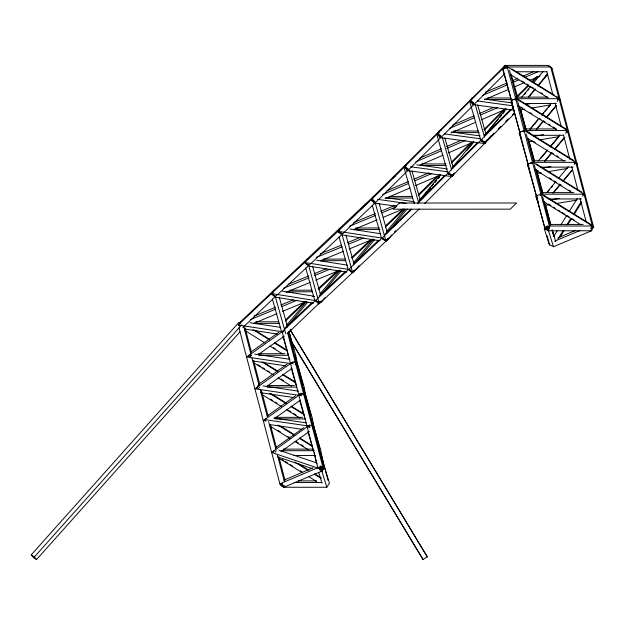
<?xml version="1.0" encoding="UTF-8"?>
<svg xmlns="http://www.w3.org/2000/svg" width="625" height="625" viewBox="0 0 625 625"><rect width="100%" height="100%" fill="white"/><g stroke="black" fill="none" stroke-linecap="round" stroke-linejoin="round"><path stroke-width="0.94" d="M273.344 292.227L273.664 290.312M567.086 132.422L567.414 130.508L559.078 98.695L505.133 65.398L504.641 68.273M281.664 483.773L281.336 485.687L283.82 487.266L326.836 487.258M320.445 471.359L324.523 468.469L322.766 466.141L324.461 467.047L321.852 471.156L283.828 487.258L284.148 485.352M546.531 226.344L546.039 229.211L548.531 230.789L591.547 230.781L592.234 228.523M545.297 226.891L544.258 228.539L549.195 244.484L553.477 246.742L548.531 230.789L549.352 226.008L507.047 65.984L505.688 68.086M548.906 229.211L546.039 229.211L544.656 227.609L511.352 100.32L516.039 98.695L567.414 130.508L592.367 226.008L591.547 230.781L553.469 246.742M406.062 165.367L406.5 163.875L505.125 65.414L507.07 66.992M438.695 133.125L439.359 130.883L441.148 130.109M373.086 197.938L373.539 196.438L406.516 163.875L404.328 167.039C350.484 221.258 293.43 272.141 238.273 324.992L239.562 326.055M471.75 99.375L472.203 97.875L470.008 101.055L404.328 167.039L408.211 170.211L504.758 73.781M324.461 467.047L329.438 483.148L326.836 487.25L321.852 471.156L322.547 468.898L321.125 466.438M240.023 323.312L240.5 321.805L373.562 196.422L371.344 199.609L375.211 202.805M273.227 291.812L273.711 290.305L271.469 293.5L274.68 296.164L271.469 293.5L273.703 290.289M507.148 66.969L504.328 66.922L502.906 70.164L511.539 100.43M516.742 100.367L517.461 98.742M249.039 354.898L247.844 357.172L291.812 363.703L293.008 361.43M258.172 385.203L256.18 388.984L300.156 395.469L301.352 393.195M452.219 176.414L453.055 174.969M485.055 143.391L486.312 141.227M520.133 131.625L519.289 133.062L528.312 165.008M529.211 169.078L527.609 164.891L528.453 163.453M527.609 164.891L538.477 203.406L535.93 196.719L536.773 195.281M553.766 236.281L557.359 230.516M560.953 224.75L566.594 215.688M569.156 211.57L577.367 198.391M557.984 238.914L563.117 230.68M566.711 224.914L570.812 218.32M573.375 214.203L581.07 201.844M560.227 236.836L564.328 230.242M567.922 224.477L571.516 218.711M574.078 214.594L581.773 202.234M506.703 68.375L507.609 66.977L550.672 66.977L552.062 68.578L593.75 227.602L591.398 228.398M274.195 450.477L272.688 452.805L319.086 468.477L319.766 469.914M319.086 468.477L320.594 466.141M557.25 101.492L559.07 98.688L560.461 100.297L559.07 98.672L550.664 66.953L548.18 65.398L505.133 65.398M320.945 470.586L322.953 467.477L322.273 466.039M258.641 388.523L259.555 387.117M275.359 452.102L276.273 450.703M515.133 100.117L516.047 98.711L559.078 98.695L557.516 99.227L559.07 98.672M565.594 133.312L567.414 130.508L568.797 132.117M250.305 356.703L251.219 355.297L246.523 356.898L279.945 484.086L281.336 485.687L283.242 485.687M523.469 131.938L524.383 130.531L567.414 130.508L565.852 131.047L567.414 130.516M531.797 163.766L532.703 162.367L575.727 162.344M540.109 195.594L541.023 194.195L584.047 194.18L585.43 195.781M574.367 164.445L575.734 162.344L524.383 130.531L519.688 132.141L524.383 130.539M582.68 196.273L584.047 194.18L582.797 193.391M590.547 228.797L592.367 226L591.117 225.211M373.539 196.445L371.344 199.609L375.234 202.781L408.211 170.211L404.328 167.039L406.508 163.891M439.367 130.898L437.188 134.055L441.086 137.211M472.195 97.891L470.008 101.047L473.898 104.219L470.008 101.047L502.922 68.586L505.125 65.414M424.695 203.5L484.992 143.133L487.172 139.977L483.75 143.414M238.273 324.992L240.5 321.797M304.797 262.414L308.008 265.086L304.797 262.422L307.031 259.211L308.828 258.484M320.414 302.102L287.445 333.531M295.883 363.992L296.969 362.508L295.305 361.758M303.25 389.289L304.336 387.805L296.969 362.508M304.219 395.766L305.312 394.273L303.648 393.531M312.578 427.531L313.664 426.047L312 425.297M452.164 167.688L473.703 141.609M453.336 166.898L454.57 165.406M456.414 163.172L457.648 161.68M466.883 150.508L473.031 143.055M484.383 135.406L505.914 109.32M486.172 133.875L495.398 122.695M496.633 121.203L498.477 118.969M499.703 117.477L501.555 115.242M502.781 113.75L504.625 111.516M453.5 174.586L454.727 173.094M487.625 139.375L485.781 141.609L491.258 135.602M419.852 199.766L440.828 174.508M420.406 199.703L427.195 191.531M428.43 190.047L430.281 187.812M432.133 185.586L433.367 184.102M435.219 181.875L436.453 180.391M438.297 178.156L439.531 176.672M521.539 97.375L530.789 86.258M533.867 82.555L543.117 71.445M524.57 94.336L525.797 92.852M527.648 90.633L528.883 89.148M528.461 96.906L535.242 88.758M537.711 85.797L547.578 73.938M529.023 96.828L535.188 89.422M538.273 85.719L547.516 74.602M529.891 129.141L538.539 118.75M541.625 115.047L551.516 103.18M530.453 129.039L537.867 120.141M542.195 114.945L544.047 112.719M545.281 111.234L547.133 109.016M548.375 107.531L550.227 105.305M536.195 129.414L542.992 121.25M546.086 117.539L555.969 105.672M536.766 129.312L543.562 121.156M546.648 117.445L556.539 105.578M424.375 195.133L427.469 191.43M428.703 189.945L430.555 187.727M431.797 186.242L433.648 184.016M434.883 182.539L436.742 180.312M438.594 178.094L439.836 176.609M538.203 160.938L547.484 149.82M549.953 146.852L559.852 134.992M540.625 158.609L547.43 150.453M550.523 146.75L558.555 137.117M544.516 161.219L551.32 153.062M554.406 149.352L564.305 137.492M545.078 161.109L551.883 152.961M555.594 148.508L564.867 137.391M546.516 192.758L555.18 182.383M558.266 178.68L568.164 166.82M547.703 191.914L549.555 189.688M551.414 187.469L552.648 185.984M552.828 193.039L559.633 184.891M562.727 181.18L572.617 169.328M553.391 192.938L560.195 184.781M563.289 181.078L572.57 169.961M386.602 231.453L405.219 209.312M386.711 233.383L407.195 209.023M387.398 240.109L391.75 234.945M286.68 325.109L306.539 301.523M286.773 327.047L307.875 301.984M319.969 293.953L339.859 270.398M288.086 333.031L291.195 329.344M321.289 294.43L341.18 270.867M353.305 262.859L373.203 239.305M325.086 297.469L320.734 302.617L319.219 301.406M355.883 261.852L374.531 239.773M354.078 271.523L359.055 265.633M240.047 331.75L36.516 559.602L33.359 557.508L31.25 554.82L238.688 322.602L240.266 323.648M36.516 559.602L34.406 556.914L241.844 324.695M265.008 421.328L264.727 419.594L265.906 418.352M273.094 451.383L309.875 424.805M520.453 131.852L519.289 133.062L521.531 138.953M483.805 129.727L503.633 109.766M484.359 130.125L505.555 108.789M452.484 167.781L477.797 142.328M451.625 161.961L470.797 142.758M451.5 163.062L472.039 142.484M484.641 135.445L510.633 109.422M513.234 107.789L417.367 203.758M491.273 135.867L494.016 133.125M498.117 129.016L500.852 126.281M505.641 121.484L508.375 118.75M512.477 114.641L513.844 113.266M484.992 143.133L481.742 140.5L484.984 143.133L514.398 113.688M418.867 201.281L444.953 175.305M517.32 96.016L528.289 85.133M531.719 81.734L537.203 76.289M517.188 97.141L528.836 85.578M532.266 82.18L537.75 76.742M545.07 76.508L547.125 74.461M418.633 194.422L437.203 176.172M418.5 195.562L439.828 174.609M352.945 216.859L355.008 214.859M361.211 208.844L368.109 202.164M373.625 196.828L388.102 182.797M392.922 178.125L394.992 176.117M395.953 216.852L399.406 213.516M422.844 190.805L432.492 181.453M385 234.148L410.594 209.336M392.758 227.328L396.891 223.32M399.648 220.648L403.094 217.305M420.328 200.609L423.773 197.266M419.187 208.992L385.977 241.18L382.094 238L411.852 209.164M394.406 231.961L395.789 230.617M285.656 319.766L304.688 301.578M285.555 320.938L305.984 301.406M374.5 203.477L341.984 234.438L338.125 231.25L340.336 228.062L338.125 231.25L341.984 234.438L341.047 232.789M242.844 327.516L274.625 297.359M385.461 225.914L403.148 209.156M385.367 227.102L404.469 209M353.141 264.195L378.656 240.148M382.094 238L385.977 241.18L387.625 238.797L385.977 241.18L352.641 272.594L348.789 269.398L381.391 238.664M308.648 265.617L341.266 235.117M285.109 327.789L312.016 302.594M282.172 331.656L314.742 301.156M275.32 296.695L307.938 266.281M318.094 288.789L337.234 270.922M351.414 257.688L369.867 240.484M352.023 258.242L372.602 239.062M318.695 289.352L339.258 270.156M319.094 295.969L345.344 271.484M348.078 270.062L315.445 300.5L319.297 303.703L352.633 272.602L353.758 271L352.633 272.602L348.789 269.398M312.5 428.32L313.773 427.234L312.805 420.789L311.164 418.891M295.805 364.781L297.078 363.695L296.109 357.172L294.477 355.273M298.961 394.398L300.234 393.312M387.406 239.359L388.688 238.273M352.805 271.836L355.375 269.688M318.188 304.008L322.039 300.789M267.094 416.047L295.586 395.789M265.953 421.078L264.727 419.594L300.344 394.273L301.57 395.766M274.906 418.25L300.234 400.242M275.461 447.828L303.945 427.562M280.898 451.719L309.383 431.445M250.414 352.422L278.93 332.227M248.039 355.977L283.688 330.727M258.219 354.648L284.367 336.133M258.742 384.242L287.25 364.016M256.375 387.797L292.008 362.508L293.227 363.992M266.555 386.453L291.891 368.469M291.562 341.977L423.031 559.531L427.281 556.844L290.266 329.688M452.75 125.094L474.18 115.82M479.539 113.5L493.82 107.32M449.406 128.492L474.406 117.68M480.656 114.969L497.625 107.633M450.914 132.969L475.914 122.156M481.266 119.836L506.266 109.023M419.898 158.086L441.344 148.828M446.703 146.516L460.992 140.344M415.664 161.875L441.57 150.688M446.93 148.375L465.688 140.273M419.844 165.195L443.07 155.164M448.43 152.852L473.438 142.055M485.609 92.141L507.055 82.977M512.422 80.688L517.781 78.391M523.141 76.102L533.867 71.516M482.25 95.539L507.266 84.844M512.633 82.555L518.891 79.875M524.25 77.586L538.547 71.477M484.625 99.641L508.758 89.32M514.117 87.031L523.953 82.828M529.312 80.539L540.039 75.953M386.953 190.711L408.43 181.555M413.797 179.266L429 172.781M382.703 194.484L408.648 183.422M414.906 180.75L431.906 173.5M385.078 198.586L410.125 187.906M415.492 185.617L440.547 174.93M283.914 480.156L313.102 467.797M319.25 468.727L321.016 467.977L320.531 466.109M320.781 469.648L322.547 468.898M558.008 237.781L575.711 230.359M554.648 241.148L580.328 230.391M353.805 222.484L375.336 213.547M380.711 211.312L395.07 205.359M349.508 226.227L375.523 215.438M381.805 212.836L396.156 206.875M353.641 229.602L376.969 219.922M383.25 217.32L402.984 209.133M253.938 316.211L275.445 307.273M280.82 305.039L293.367 299.82M250.539 319.594L275.633 309.164M281.906 306.555L297.133 300.219M253.781 323.336L277.086 313.648M282.461 311.414L305.758 301.727M320.5 253.703L341.156 245.234M347.438 242.656L360.906 237.133M316.188 257.438L342.227 246.766M348.516 244.188L363.781 237.93M320.312 260.82L343.664 251.25M349.047 249.039L373.289 239.102M288.07 284.414L308.711 275.953M314.102 273.742L326.664 268.586M283.75 288.156L308.883 277.852M314.273 275.641L330.43 269.016M286.086 292.273L310.32 282.336M315.703 280.125L339.945 270.195M507.617 66.961L502.93 68.578L511.352 100.32L516.047 98.719M287.602 332.859L303.523 393.602L299.609 394.938L303.523 393.602L304.914 395.203L324.062 467.977L320.148 469.312M271.578 452.305L273.922 451.5M318.758 467.711L322.672 466.367L324.062 467.977M279.945 484.086L282.297 483.281M282.898 485.156L281.336 485.687L280.844 483.82M532.703 162.367L528.008 163.969L532.703 162.367L584.047 194.18L582.477 194.719M544.656 227.609L549.352 226.008L592.359 226L593.75 227.602M549.172 228.141L546.039 229.211L545.547 227.336M291.273 363.164L295.188 361.836L296.57 363.43L288.5 332.586M251.219 355.32L246.523 356.898L239 327.805M525.781 104.438L531.43 103.492M519.883 110.023L524.586 109.234M531.172 108.125L549.992 104.961M534.117 136.219L543.523 134.648M529.148 141.633L532.914 141.008M539.5 139.906L559.266 136.609M542.43 168.016L550.898 166.617M537.461 173.438L541.227 172.812M548.75 171.562L567.578 168.438M550.742 199.844L559.211 198.438M545.766 205.258L549.531 204.633M556.117 203.539L576.828 200.109M323.227 259.164L345.188 259.055M320.953 260.758L345.781 260.641M355.609 228.023L379.492 227.953M354.281 229.609L380.078 229.531M289.898 290.25L311.867 290.156M287.625 291.844L312.453 291.742M312.602 296.523L314.516 296.516M516.367 71.758L546.984 71.758M515.469 97.133L547.984 97.117M524.789 103.492L556.344 103.477M524.766 128.953L556.32 128.938M527.445 132.195L529.352 132.195M533.125 135.312L563.727 135.297M533.086 160.781L565.594 160.766M540.492 167.141L573 167.125M541.398 192.617L573.906 192.602M389.812 196.43L412.758 196.438M386.562 198.008L412.375 198.016M548.805 198.969L581.312 198.961M549.727 224.43L583.18 224.422M547.203 225.742L547.695 227.609L549.609 227.609M255.789 321.805L278.75 321.797M254.453 323.383L279.328 323.375M258.281 353.719L285.039 353.727M258.859 355.297L288.484 355.305M267.578 385.547L294.328 385.547M267.195 387.117L296.82 387.125M274.977 417.344L302.688 417.344M275.555 418.922L305.18 418.922M283.344 449.125L312.016 449.125M282.008 450.703L314.5 450.703M293.609 455.484L315.594 455.484M298.406 480.898L316.562 480.898M294.203 482.477L321.922 482.477M421.852 163.914L445.781 163.984M420.508 165.477L446.344 165.555M487.539 97.93L510.508 98.016M486.188 99.492L512.031 99.594M453.766 130.938L478.648 131.055M452.406 132.5L479.211 132.625M473.766 102.656L469.992 102.625L481.07 141.555L484.844 141.586M440.93 135.664L437.164 135.633L448.234 174.578L452 174.609M408.07 168.672L404.305 168.617L414.242 203.695M451.523 132.055L480.156 135.914M444.406 133.906L480.672 138.805M416.758 164.789L447.32 168.938M410.594 166.773L447.836 171.82M484.359 99.078L512.039 102.898M477.234 100.922L512.555 105.789M514.25 110.258L472.25 104.461L471.656 101M385.711 197.68L414.383 201.727M377.633 199.359L406.305 203.406M396.508 206.258L373.57 203.023L373 199.555M262.953 385.906L298.32 391.117M260.492 392.664L293.945 397.594M273.773 418.094L306.273 422.859M264.727 419.594L308.695 426.047L309.922 427.531M269.25 424.492L301.75 429.258M254.617 354.086L289.984 359.344M253.109 360.992L285.609 365.82M250.188 322.773L280.727 327.406M239.602 325.266L283.5 331.922M244.852 329.086L277.297 334.016M350.055 229.055L380.648 233.742M341.836 234.914L380.07 240.781M316.742 260.266L347.344 265.125M309.453 266.234L346.75 272.156M282.453 291.195L314.008 296.219M276.125 297.312L313.414 303.25M371.742 200.773L374.914 201.727L385.664 240.109L382.492 239.156M338.516 232.414L341.695 233.383L352.359 271.531L349.18 270.562M271.867 294.656L275.039 295.625L285.742 333.781M305.195 263.586L308.375 264.555L319.023 302.633L315.844 301.664M278.836 450.148L317.047 463.055M277.68 456.922L312.258 468.594M294.336 355.234L296 355.977L288.922 331.664M544.258 228.539L548.531 230.789M512.406 102.07L510.953 101.242L513.523 108.031M527.609 164.891L529.055 165.719M535.93 196.719L537.375 197.547M512.023 69.055L554.352 95.141M556.008 96.164L558.5 97.703M521.75 80.938L524.242 82.469M526.734 84L528.391 85.023M531.711 87.07L533.375 88.094M540.844 92.695L542.5 93.719M510.703 74.758L548.047 97.781M298.07 463.547L308.844 470.203M314.648 473.789L321.273 477.891M294.508 461.977L307.766 470.172M314.391 474.273L321.023 478.375M282.086 459.547L283.742 460.57M285.398 461.594L287.883 463.133M290.367 464.672L292.859 466.211M300.312 470.82L301.977 471.844M278.516 457.977L302.555 472.836M308.352 476.422L316.641 481.547M517.953 99.258L566.008 129.008M521.023 107.047L522.68 108.078M530.141 112.695L531.797 113.719M539.25 118.336L540.906 119.359M543.391 120.898L545.047 121.922M548.367 123.977L550.023 125M553.336 127.055L554.992 128.078M518.289 105.992L556.398 129.586M527.117 131.594L573.5 160.32M533.492 141.438L535.156 142.461M551.719 152.719L553.375 153.75M556.688 155.797L558.344 156.828M527.453 138.328L563.891 160.898M536.266 163.938L581.805 192.156M536.016 169.672L538.5 171.211M549.266 177.883L551.75 179.422M554.234 180.961L556.719 182.5M559.203 184.039L561.688 185.578M569.141 190.195L570.797 191.227M534.945 169.641L572.203 192.734M543.75 195.25L590.953 224.492M592.367 226L541.023 194.195L536.328 195.797L537.25 196.859M548.477 204.062L550.961 205.602M553.445 207.141L555.102 208.172M558.414 210.219L560.07 211.25M561.727 212.273L565.039 214.328M566.695 215.352L569.18 216.891M571.664 218.43L574.148 219.969M543.258 201.469L580.523 224.555M263.055 362.008L277.961 371.242M282.93 374.32L295.352 382.023M261.984 361.977L277.711 371.727M282.68 374.805L295.93 383.016M257.844 364.664L260.328 366.203M262.812 367.742L264.469 368.766M267.773 370.82L269.43 371.852M281.023 379.039L283.508 380.578M254.281 363.094L273.328 374.898M278.297 377.977L291.539 386.188M271.398 393.82L286.305 403.055M291.281 406.133L303.703 413.82M269.492 393.273L286.062 403.531M291.031 406.609L304.281 414.82M270.328 399.047L272.812 400.586M275.297 402.125L276.953 403.148M288.547 410.328L291.031 411.867M293.516 413.406L296 414.945M261.797 394.398L281.672 406.711M286.641 409.789L299.898 417.992M280.586 426.125L294.672 434.844M299.641 437.914L312.07 445.609M277.852 425.07L294.422 435.32M299.391 438.398L312.648 446.602M277.859 430.328L280.344 431.867M287.797 436.477L289.461 437.508M296.086 441.602L298.57 443.141M301.055 444.68L303.547 446.219M270.148 426.195L290.039 438.5M295.008 441.57L308.266 449.773M254.789 330.117L269.664 339.383M274.625 342.469L287.023 350.188M252.898 329.57L269.43 339.867M274.391 342.953L286.789 350.68M273.539 347.688L275.195 348.719M245.203 330.672L265.039 343.031M270 346.117L282.391 353.836M31.25 554.82L34.406 556.914M548.164 65.414L552.062 68.578M294.219 355.32L295.602 356.906L294.219 355.305M312.141 425.336L313.773 427.234M295.445 361.805L297.078 363.695M295.188 361.828L296.57 363.43M303.352 387.727L304.445 388.992L305.422 395.469L303.781 393.57M313.266 426.969L311.883 425.359L307.188 426.969L290.734 364.367M319.961 451.25L321.133 452.797L324.328 467.547M427.281 556.844L290.281 330.102M291.555 341.562L423.031 559.531M439.656 134.766L440.609 136.398M406.797 167.758L407.75 169.391M472.477 101.766L473.43 103.406M373.812 200.328L374.758 201.969M321.859 471.156L319.492 467.055L281.461 483.156L283.828 487.258M384.492 240.703L383.422 238.273L339.453 231.531L340.523 233.961M317.836 303.203L316.773 300.781L272.797 293.781L273.859 296.203M351.18 272.109L350.117 269.688L306.125 262.703L307.188 265.125M552.234 230.227L555.805 241.75M547.695 227.609L548.242 229.383M321.57 469.273L322.125 471.062M321.016 467.977L321.852 470.656M318.688 472.477L322.008 483.211M305.312 394.273L312.695 419.602M313.664 426.047L321.062 451.375M299.75 400.648L305.023 418.734M307.844 431.516L313.391 450.516M282.867 336.32L288.305 355.023M291.18 368.102L296.641 386.844M511.125 74.336L517.672 97.266M504.328 66.922L504.852 68.758M477.695 105.031L485.867 133.766M475.234 104.523L484.461 136.961M444.867 138.039L453.297 167.711M442.398 137.523L451.625 169.984M519.797 107.008L526.023 129.031M528.289 138.727L534.656 161.281M511.328 101.891L520.148 133.102M412 171.008L420.367 200.539M409.531 170.531L418.687 202.836M536.344 169.617L542.969 193.102M379.141 203.367L387.266 232.391M372.258 205.219L381.438 237.984M345.906 234.977L353.969 263.82M339.023 236.828L348.125 269.391M312.578 266.141L320.633 294.93M305.695 267.984L314.789 300.492M279.258 297.227L287.609 327.008M272.375 299.07L281.516 331.648M544.43 201.773L550.672 224.25M552.234 229.875L554.055 236.43M536.383 197.312L544.969 228.219M547.055 235.711L549.656 245.078M546.719 71.375L552.898 94.695M509.508 70.453L516.688 97.516M304.188 389.664L309.836 411.172M310.328 413.039L311.07 415.844M312.789 422.391L319.93 449.5M320.664 452.305L328.055 480.336M303.523 393.594L322.672 466.367M307.43 427.898L317.977 467.977M261.43 390.594L268.062 415.844M270.281 424.258L276.43 447.633M278.891 456.977L285.047 480.344M260.289 389.922L267.414 417.047M268.648 421.719L275.781 448.828M277.258 454.437L284.391 481.539M555.117 103.102L561.242 126.5M563.453 134.922L569.812 159.266M571.766 166.758L577.883 190.164M580.086 198.586L586.203 221.984M520.734 109.906L525.883 129.523M529.07 141.672L534.203 161.312M537.133 172.531L540.555 185.633M541.047 187.508L542.508 193.125M545.445 204.352L550.805 224.891M552.266 230.492L553.727 236.094M517.68 101.258L525.031 129.328M526.258 134.008L533.359 161.156M534.336 164.898L541.672 192.984M542.656 196.727L550.242 225.734M295.852 357.844L302.961 384.984M296.82 364.367L304.664 394.266M282.414 332.586L290.492 363.43M253.586 360.648L259.711 384.039M251.953 358.109L259.062 385.25M245.086 327.805L251.391 352.211M243.703 326.219L250.977 354.375M289.094 331.555L293.68 349.398M314.32 452.734L316.711 463.797M482.734 139.93L483.336 143.391L439.43 137.469L438.828 134M449.898 172.945L450.492 176.414L406.57 170.461L405.969 166.992M308.695 426.047L308.977 427.781M297.484 389.391L297.766 391.242M289.148 357.57L289.43 359.438M453.789 173.789L452.148 176.164L448.898 173.523L452.156 176.156L453.789 173.789M399.445 203.016L393.078 209.188L510.234 209.164L516.602 202.992L399.445 203.016M257.203 387.922L254.859 388.727L257.203 387.922M265.562 419.719L263.211 420.523L265.562 419.719M575.734 162.344L574.164 162.883L575.734 162.352L577.117 163.945L575.734 162.352"/></g></svg>
